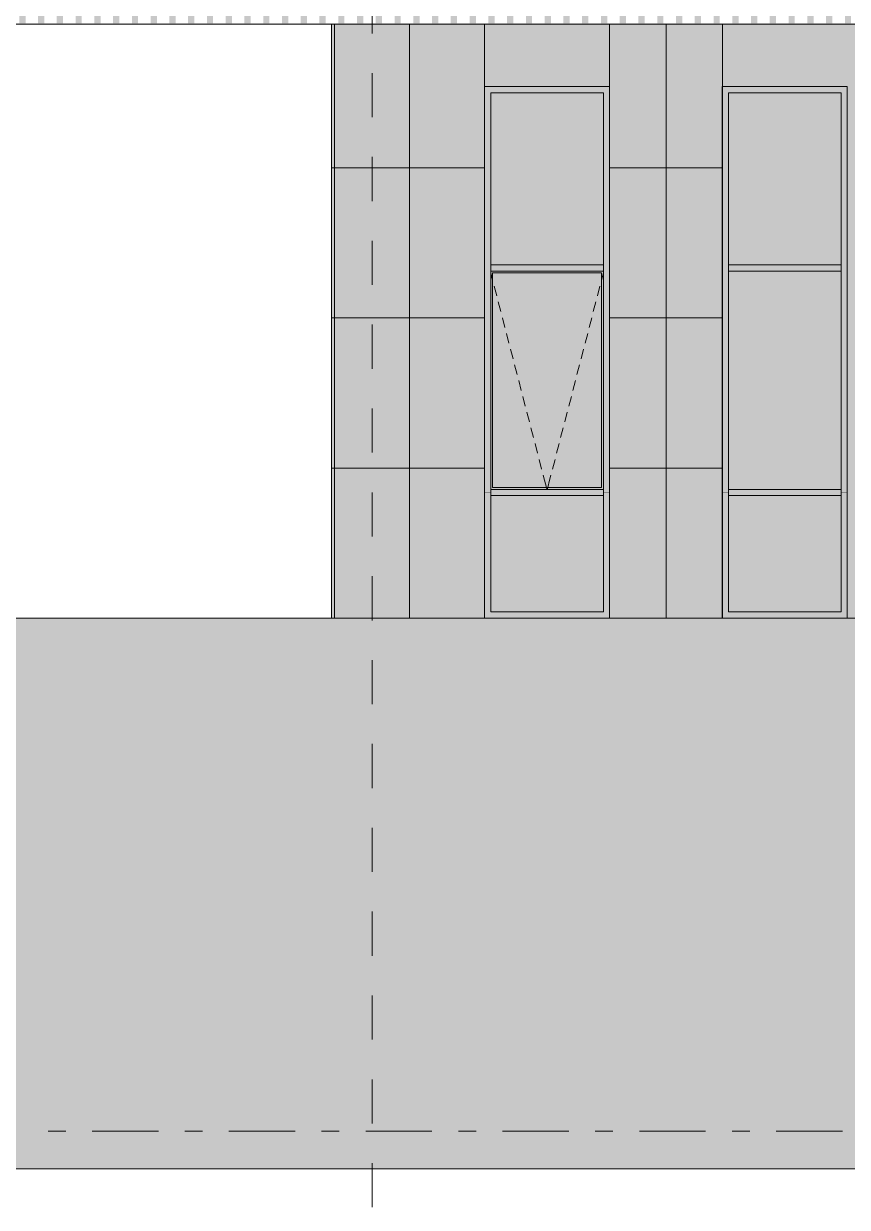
# Model space of a CAD drawing. Header units: millimetres. Extents: x 1499747 to 4341325, y -28481 to 441852.
# Drawn here: x 4110778 to 4117362, y 359120 to 368581 of the extents above; entities that cross this region are included whole.
import ezdxf

# ---------------------------------------------------------------- set-up
doc = ezdxf.new("R2010")
doc.units = ezdxf.units.MM
doc.header["$MEASUREMENT"] = 0
doc.layers.add('Чертеж и Рисунок', color=7, linetype='Continuous')

msp = doc.modelspace()

# ---------------------------------------------------------------- hatches: boundary and pattern name
at = {"layer": 'Чертеж и Рисунок', "linetype": 'Continuous', "lineweight": 0, "true_color": 0xffffff}
msp.add_hatch(color=7, dxfattribs=at).paths.add_polyline_path([(4105092.7, 369078.4), (4105023.1, 369078.4), (4105023.1, 368578.4), (4118012.7, 368578.4), (4118012.7, 369078.4), (4117942.7, 369078.4), (4117942.7, 368583.8), (4117842.7, 368583.8), (4117842.7, 369078.4), (4117792.7, 369078.4), (4117792.7, 368583.8), (4117692.7, 368583.8), (4117692.7, 369078.4), (4117642.7, 369078.4), (4117642.7, 368583.8), (4117542.7, 368583.8), (4117542.7, 369078.4), (4117492.7, 369078.4), (4117492.7, 368583.8), (4117392.7, 368583.8), (4117392.7, 369078.4), (4117342.7, 369078.4), (4117342.7, 368583.8), (4117242.7, 368583.8), (4117242.7, 369078.4), (4117192.7, 369078.4), (4117192.7, 368583.8), (4117092.7, 368583.8), (4117092.7, 369078.4), (4117042.7, 369078.4), (4117042.7, 368583.8), (4116942.7, 368583.8), (4116942.7, 369078.4), (4116892.7, 369078.4), (4116892.7, 368583.8), (4116792.7, 368583.8), (4116792.7, 369078.4), (4116742.7, 369078.4), (4116742.7, 368583.8), (4116642.7, 368583.8), (4116642.7, 369078.4), (4116592.7, 369078.4), (4116592.7, 368583.8), (4116492.7, 368583.8), (4116492.7, 369078.4), (4116442.7, 369078.4), (4116442.7, 368583.8), (4116342.7, 368583.8), (4116342.7, 369078.4), (4116292.7, 369078.4), (4116292.7, 368583.8), (4116192.7, 368583.8), (4116192.7, 369078.4), (4116142.7, 369078.4), (4116142.7, 368583.8), (4116042.7, 368583.8), (4116042.7, 369078.4), (4115992.7, 369078.4), (4115992.7, 368583.8), (4115892.7, 368583.8), (4115892.7, 369078.4), (4115842.7, 369078.4), (4115842.7, 368583.8), (4115742.7, 368583.8), (4115742.7, 369078.4), (4115692.7, 369078.4), (4115692.7, 368583.8), (4115592.7, 368583.8), (4115592.7, 369078.4), (4115542.7, 369078.4), (4115542.7, 368583.8), (4115442.7, 368583.8), (4115442.7, 369078.4), (4115392.7, 369078.4), (4115392.7, 368583.8), (4115292.7, 368583.8), (4115292.7, 369078.4), (4115242.7, 369078.4), (4115242.7, 368583.8), (4115142.7, 368583.8), (4115142.7, 369078.4), (4115092.7, 369078.4), (4115092.7, 368583.8), (4114992.7, 368583.8), (4114992.7, 369078.4), (4114942.7, 369078.4), (4114942.7, 368583.8), (4114842.7, 368583.8), (4114842.7, 369078.4), (4114792.7, 369078.4), (4114792.7, 368583.8), (4114692.7, 368583.8), (4114692.7, 369078.4), (4114642.7, 369078.4), (4114642.7, 368583.8), (4114542.7, 368583.8), (4114542.7, 369078.4), (4114492.7, 369078.4), (4114492.7, 368583.8), (4114392.7, 368583.8), (4114392.7, 369078.4), (4114342.7, 369078.4), (4114342.7, 368583.8), (4114242.7, 368583.8), (4114242.7, 369078.4), (4114192.7, 369078.4), (4114192.7, 368583.8), (4114092.7, 368583.8), (4114092.7, 369078.4), (4114042.7, 369078.4), (4114042.7, 368583.8), (4113942.7, 368583.8), (4113942.7, 369078.4), (4113892.7, 369078.4), (4113892.7, 368583.8), (4113792.7, 368583.8), (4113792.7, 369078.4), (4113742.7, 369078.4), (4113742.7, 368583.8), (4113642.7, 368583.8), (4113642.7, 369078.4), (4113592.7, 369078.4), (4113592.7, 368583.8), (4113492.7, 368583.8), (4113492.7, 369078.4), (4113442.7, 369078.4), (4113442.7, 368583.8), (4113342.7, 368583.8), (4113342.7, 369078.4), (4113292.7, 369078.4), (4113292.7, 368583.8), (4113192.7, 368583.8), (4113192.7, 369078.4), (4113142.7, 369078.4), (4113142.7, 368583.8), (4113042.7, 368583.8), (4113042.7, 369078.4), (4112992.7, 369078.4), (4112992.7, 368583.8), (4112892.7, 368583.8), (4112892.7, 369078.4), (4112842.7, 369078.4), (4112842.7, 368583.8), (4112742.7, 368583.8), (4112742.7, 369078.4), (4112692.7, 369078.4), (4112692.7, 368583.8), (4112592.7, 368583.8), (4112592.7, 369078.4), (4112542.7, 369078.4), (4112542.7, 368583.8), (4112442.7, 368583.8), (4112442.7, 369078.4), (4112392.7, 369078.4), (4112392.7, 368583.8), (4112292.7, 368583.8), (4112292.7, 369078.4), (4112242.7, 369078.4), (4112242.7, 368583.8), (4112142.7, 368583.8), (4112142.7, 369078.4), (4112092.7, 369078.4), (4112092.7, 368583.8), (4111992.7, 368583.8), (4111992.7, 369078.4), (4111942.7, 369078.4), (4111942.7, 368583.8), (4111842.7, 368583.8), (4111842.7, 369078.4), (4111792.7, 369078.4), (4111792.7, 368583.8), (4111692.7, 368583.8), (4111692.7, 369078.4), (4111642.7, 369078.4), (4111642.7, 368583.8), (4111542.7, 368583.8), (4111542.7, 369078.4), (4111492.7, 369078.4), (4111492.7, 368583.8), (4111392.7, 368583.8), (4111392.7, 369078.4), (4111342.7, 369078.4), (4111342.7, 368583.8), (4111242.7, 368583.8), (4111242.7, 369078.4), (4111192.7, 369078.4), (4111192.7, 368583.8), (4111092.7, 368583.8), (4111092.7, 369078.4), (4111042.7, 369078.4), (4111042.7, 368583.8), (4110942.7, 368583.8), (4110942.7, 369078.4), (4110892.7, 369078.4), (4110892.7, 368583.8), (4110792.7, 368583.8), (4110792.7, 369078.4), (4110742.7, 369078.4), (4110742.7, 368583.8), (4110642.7, 368583.8), (4110642.7, 369078.4), (4110592.7, 369078.4), (4110592.7, 368583.8), (4110492.7, 368583.8), (4110492.7, 369078.4), (4110442.7, 369078.4), (4110442.7, 368583.8), (4110342.7, 368583.8), (4110342.7, 369078.4), (4110292.7, 369078.4), (4110292.7, 368583.8), (4110192.7, 368583.8), (4110192.7, 369078.4), (4110142.7, 369078.4), (4110142.7, 368583.8), (4110042.7, 368583.8), (4110042.7, 369078.4), (4109992.7, 369078.4), (4109992.7, 368583.8), (4109892.7, 368583.8), (4109892.7, 369078.4), (4109842.7, 369078.4), (4109842.7, 368583.8), (4109742.7, 368583.8), (4109742.7, 369078.4), (4109692.7, 369078.4), (4109692.7, 368583.8), (4109592.7, 368583.8), (4109592.7, 369078.4), (4109542.7, 369078.4), (4109542.7, 368583.8), (4109442.7, 368583.8), (4109442.7, 369078.4), (4109392.7, 369078.4), (4109392.7, 368583.8), (4109292.7, 368583.8), (4109292.7, 369078.4), (4109242.7, 369078.4), (4109242.7, 368583.8), (4109142.7, 368583.8), (4109142.7, 369078.4), (4109092.7, 369078.4), (4109092.7, 368583.8), (4108992.7, 368583.8), (4108992.7, 369078.4), (4108942.7, 369078.4), (4108942.7, 368583.8), (4108842.7, 368583.8), (4108842.7, 369078.4), (4108792.7, 369078.4), (4108792.7, 368583.8), (4108692.7, 368583.8), (4108692.7, 369078.4), (4108642.7, 369078.4), (4108642.7, 368583.8), (4108542.7, 368583.8), (4108542.7, 369078.4), (4108492.7, 369078.4), (4108492.7, 368583.8), (4108392.7, 368583.8), (4108392.7, 369078.4), (4108342.7, 369078.4), (4108342.7, 368583.8), (4108242.7, 368583.8), (4108242.7, 369078.4), (4108192.7, 369078.4), (4108192.7, 368583.8), (4108092.7, 368583.8), (4108092.7, 369078.4), (4108042.7, 369078.4), (4108042.7, 368583.8), (4107942.7, 368583.8), (4107942.7, 369078.4), (4107892.7, 369078.4), (4107892.7, 368583.8), (4107792.7, 368583.8), (4107792.7, 369078.4), (4107742.7, 369078.4), (4107742.7, 368583.8), (4107642.7, 368583.8), (4107642.7, 369078.4), (4107592.7, 369078.4), (4107592.7, 368583.8), (4107492.7, 368583.8), (4107492.7, 369078.4), (4107442.7, 369078.4), (4107442.7, 368583.8), (4107342.7, 368583.8), (4107342.7, 369078.4), (4107292.7, 369078.4), (4107292.7, 368583.8), (4107192.7, 368583.8), (4107192.7, 369078.4), (4107142.7, 369078.4), (4107142.7, 368583.8), (4107042.7, 368583.8), (4107042.7, 369078.4), (4106992.7, 369078.4), (4106992.7, 368583.8), (4106892.7, 368583.8), (4106892.7, 369078.4), (4106842.7, 369078.4), (4106842.7, 368583.8), (4106742.7, 368583.8), (4106742.7, 369078.4), (4106692.7, 369078.4), (4106692.7, 368583.8), (4106592.7, 368583.8), (4106592.7, 369078.4), (4106542.7, 369078.4), (4106542.7, 368583.8), (4106442.7, 368583.8), (4106442.7, 369078.4), (4106392.7, 369078.4), (4106392.7, 368583.8), (4106292.7, 368583.8), (4106292.7, 369078.4), (4106242.7, 369078.4), (4106242.7, 368583.8), (4106142.7, 368583.8), (4106142.7, 369078.4), (4106092.7, 369078.4), (4106092.7, 368583.8), (4105992.7, 368583.8), (4105992.7, 369078.4), (4105942.7, 369078.4), (4105942.7, 368583.8), (4105842.7, 368583.8), (4105842.7, 369078.4), (4105792.7, 369078.4), (4105792.7, 368583.8), (4105692.7, 368583.8), (4105692.7, 369078.4), (4105642.7, 369078.4), (4105642.7, 368583.8), (4105542.7, 368583.8), (4105542.7, 369078.4), (4105492.7, 369078.4), (4105492.7, 368583.8), (4105392.7, 368583.8), (4105392.7, 369078.4), (4105342.7, 369078.4), (4105342.7, 368583.8), (4105242.7, 368583.8), (4105242.7, 369078.4), (4105192.7, 369078.4), (4105192.7, 368583.8), (4105092.7, 368583.8)])
at = {"layer": 'Чертеж и Рисунок', "linetype": 'Continuous', "lineweight": 0, "true_color": 0x868d8e}
msp.add_hatch(color=252, dxfattribs=at).paths.add_polyline_path([(4113237.7, 363828.4), (4114462.2, 363828.4), (4114462.2, 368078.4), (4115462.2, 368078.4), (4115462.2, 363828.4), (4116362.2, 363828.4), (4116362.2, 368078.4), (4117362.2, 368078.4), (4117362.2, 363828.4), (4119262.7, 363828.4), (4119262.7, 368078.4), (4120262.7, 368078.4), (4120262.7, 363828.4), (4121162.7, 363828.4), (4121162.7, 368078.4), (4122162.7, 368078.4), (4122162.7, 363828.4), (4122662.7, 363828.4), (4122662.7, 368578.4), (4113237.7, 368578.4)])
at = {"layer": 'Чертеж и Рисунок', "linetype": 'Continuous', "lineweight": 0, "true_color": 0x2e2e2e}
for points in [[(4115462.2, 368078.4), (4114462.2, 368078.4), (4114512.2, 368028.4), (4115412.2, 368028.4)], [(4114462.2, 367128.4), (4114512.2, 367128.4), (4114512.2, 368028.4), (4114462.2, 368078.4)], [(4115462.2, 367128.4), (4115462.2, 368078.4), (4115412.2, 368028.4), (4115412.2, 367128.4)], [(4117362.2, 368078.4), (4116362.2, 368078.4), (4116412.2, 368028.4), (4117312.2, 368028.4)], [(4116362.2, 367128.4), (4116412.2, 367128.4), (4116412.2, 368028.4), (4116362.2, 368078.4)], [(4117362.2, 367128.4), (4117362.2, 368078.4), (4117312.2, 368028.4), (4117312.2, 367128.4)], [(4114462.2, 366628.4), (4114512.2, 366628.4), (4114512.2, 367128.4), (4114462.2, 367128.4)], [(4115462.2, 366628.4), (4115462.2, 367128.4), (4115412.2, 367128.4), (4115412.2, 366628.4)], [(4116362.2, 366628.4), (4116412.2, 366628.4), (4116412.2, 367128.4), (4116362.2, 367128.4)], [(4117362.2, 366628.4), (4117362.2, 367128.4), (4117312.2, 367128.4), (4117312.2, 366628.4)], [(4114512.2, 366653.4), (4114512.2, 366603.4), (4115412.2, 366603.4), (4115412.2, 366653.4)], [(4116412.2, 366653.4), (4116412.2, 366603.4), (4117312.2, 366603.4), (4117312.2, 366653.4)], [(4114462.2, 366228.4), (4114512.2, 366228.4), (4114512.2, 366628.4), (4114462.2, 366628.4)], [(4115462.2, 366228.4), (4115462.2, 366628.4), (4115412.2, 366628.4), (4115412.2, 366228.4)], [(4116362.2, 366228.4), (4116412.2, 366228.4), (4116412.2, 366628.4), (4116362.2, 366628.4)], [(4117362.2, 366228.4), (4117362.2, 366628.4), (4117312.2, 366628.4), (4117312.2, 366228.4)], [(4114462.2, 364833.4), (4114512.2, 364833.4), (4114512.2, 366228.4), (4114462.2, 366228.4)], [(4115462.2, 364833.4), (4115462.2, 366228.4), (4115412.2, 366228.4), (4115412.2, 364833.4)], [(4116362.2, 364833.4), (4116412.2, 364833.4), (4116412.2, 366228.4), (4116362.2, 366228.4)], [(4117362.2, 364833.4), (4117362.2, 366228.4), (4117312.2, 366228.4), (4117312.2, 364833.4)], [(4114512.2, 364858.4), (4114512.2, 364808.4), (4115412.2, 364808.4), (4115412.2, 364858.4)], [(4116412.2, 364858.4), (4116412.2, 364808.4), (4117312.2, 364808.4), (4117312.2, 364858.4)], [(4114462.2, 364828.4), (4114512.2, 364828.4), (4114512.2, 364833.4), (4114462.2, 364833.4)], [(4114462.2, 364828.4), (4114462.2, 363828.4), (4114512.2, 363878.4), (4114512.2, 364828.4)], [(4115462.2, 364828.4), (4115462.2, 364833.4), (4115412.2, 364833.4), (4115412.2, 364828.4)], [(4115462.2, 364828.4), (4115412.2, 364828.4), (4115412.2, 363878.4), (4115462.2, 363828.4)], [(4116362.2, 364828.4), (4116412.2, 364828.4), (4116412.2, 364833.4), (4116362.2, 364833.4)], [(4116362.2, 363828.4), (4116412.2, 363878.4), (4116412.2, 364828.4), (4116362.2, 364828.4)], [(4117362.2, 364828.4), (4117362.2, 364833.4), (4117312.2, 364833.4), (4117312.2, 364828.4)], [(4117362.2, 364828.4), (4117312.2, 364828.4), (4117312.2, 363878.4), (4117362.2, 363828.4)], [(4114462.2, 363828.4), (4115462.2, 363828.4), (4115412.2, 363878.4), (4114512.2, 363878.4)], [(4116362.2, 363828.4), (4117362.2, 363828.4), (4117312.2, 363878.4), (4116412.2, 363878.4)]]:
    msp.add_hatch(color=250, dxfattribs=at).paths.add_polyline_path(points)
at = {"layer": 'Чертеж и Рисунок', "linetype": 'Continuous', "lineweight": 0, "true_color": 0x84adf9}
for points in [[(4115412.2, 368028.4), (4114512.2, 368028.4), (4114512.2, 366653.4), (4115412.2, 366653.4), (4115412.2, 367128.4)], [(4117312.2, 368028.4), (4116412.2, 368028.4), (4116412.2, 366653.4), (4117312.2, 366653.4), (4117312.2, 367128.4)], [(4115397.2, 364873.4), (4115397.2, 366588.4), (4114527.2, 366588.4), (4114527.2, 364873.4)], [(4116412.2, 364858.4), (4117312.2, 364858.4), (4117312.2, 366228.4), (4117312.2, 366603.4), (4116412.2, 366603.4)], [(4114512.2, 364808.4), (4114512.2, 363878.4), (4115412.2, 363878.4), (4115412.2, 364808.4)], [(4116412.2, 364808.4), (4116412.2, 363878.4), (4117312.2, 363878.4), (4117312.2, 364808.4)]]:
    msp.add_hatch(color=161, dxfattribs=at).paths.add_polyline_path(points)
at = {"layer": 'Чертеж и Рисунок', "linetype": 'Continuous', "lineweight": 0, "true_color": 0xf7fdff}
for points in [[(4114512.2, 364858.4), (4114527.2, 364873.4), (4114527.2, 366588.4), (4114512.2, 366603.4), (4114512.2, 366228.4)], [(4114512.2, 366603.4), (4114527.2, 366588.4), (4115397.2, 366588.4), (4115412.2, 366603.4)], [(4115397.2, 366588.4), (4115397.2, 364873.4), (4115412.2, 364858.4), (4115412.2, 366228.4), (4115412.2, 366603.4)], [(4114527.2, 364873.4), (4114512.2, 364858.4), (4115412.2, 364858.4), (4115397.2, 364873.4)]]:
    msp.add_hatch(color=7, dxfattribs=at).paths.add_polyline_path(points)
at = {"layer": 'Чертеж и Рисунок', "linetype": 'Continuous', "lineweight": 0, "true_color": 0x7f7f7f}
for points in [[(4109187.7, 363828.4), (4109187.7, 363628.4), (4113237.7, 363628.4), (4113237.7, 363828.4)], [(4113237.7, 363828.4), (4113237.7, 359728.3), (4113887.7, 359728.3), (4113887.7, 363828.4)], [(4113887.7, 363628.4), (4118012.7, 363628.4), (4118012.7, 363828.4), (4113887.7, 363828.4)], [(4109187.7, 363428.4), (4113237.7, 363428.4), (4113237.7, 363628.4), (4109187.7, 363628.4)], [(4113887.7, 363628.4), (4113887.7, 363428.4), (4118012.7, 363428.4), (4118012.7, 363628.4)], [(4109187.7, 363428.4), (4109187.7, 359728.3), (4113237.7, 359728.3), (4113237.7, 363428.4)], [(4113887.7, 359728.3), (4118012.7, 359728.3), (4118012.7, 363428.4), (4113887.7, 363428.4)], [(4103912.7, 359428.3), (4115462.4, 359428.3), (4122812.7, 359428.3), (4122812.7, 359728.3), (4103912.7, 359728.3)]]:
    msp.add_hatch(color=8, dxfattribs=at).paths.add_polyline_path(points)

# ---------------------------------------------------------------- linework, layer by layer
at = {"layer": 'Чертеж и Рисунок', "color": 8, "linetype": 'Continuous', "lineweight": 15}
for points in [[(4113562.7, 368856.2), (4113562.7, 368503.4)], [(4113562.7, 368185.9), (4113562.7, 367833.2)], [(4113562.7, 367515.7), (4113562.7, 367162.9)], [(4113562.7, 366845.4), (4113562.7, 366492.6)], [(4113562.7, 366175.1), (4113562.7, 365822.3)], [(4113562.7, 365504.8), (4113562.7, 365152.1)], [(4113562.7, 364834.6), (4113562.7, 364481.8)], [(4113562.7, 364164.3), (4113562.7, 363811.5)], [(4113562.7, 363494), (4113562.7, 363141.2)], [(4113562.7, 362823.7), (4113562.7, 362470.9)], [(4113562.7, 362153.4), (4113562.7, 361800.7)], [(4113562.7, 361483.2), (4113562.7, 361130.4)], [(4113562.7, 360812.9), (4113562.7, 360460.1)], [(4113562.7, 360142.6), (4113562.7, 359789.8)], [(4113562.7, 359472.2), (4113562.7, 359119.5)]]:
    msp.add_lwpolyline(points, dxfattribs=at)
at = {"layer": 'Чертеж и Рисунок', "color": 255, "linetype": 'Continuous', "lineweight": 0}
msp.add_lwpolyline([(4105023.1, 368578.4), (4118012.7, 368578.4)], dxfattribs=at)
at = {"layer": 'Чертеж и Рисунок', "color": 7, "linetype": 'Continuous', "lineweight": 5}
for points in [[(4113237.7, 368578.4), (4113237.7, 363828.4)], [(4114462.2, 363828.4), (4114462.2, 368078.4)], [(4114462.2, 368078.4), (4115462.2, 368078.4)], [(4115462.2, 368078.4), (4115462.2, 363828.4)], [(4116362.2, 363828.4), (4116362.2, 368078.4)], [(4116362.2, 368078.4), (4117362.2, 368078.4)], [(4117362.2, 368078.4), (4117362.2, 363828.4)], [(4114512.2, 368028.4), (4115412.2, 368028.4)], [(4114512.2, 367128.4), (4114512.2, 368028.4)], [(4115412.2, 367128.4), (4115412.2, 368028.4)], [(4116412.2, 368028.4), (4117312.2, 368028.4)], [(4116412.2, 367128.4), (4116412.2, 368028.4)], [(4117312.2, 367128.4), (4117312.2, 368028.4)], [(4114512.2, 366653.4), (4114512.2, 367128.4)], [(4115412.2, 366653.4), (4115412.2, 367128.4)], [(4116412.2, 366653.4), (4116412.2, 367128.4)], [(4117312.2, 366653.4), (4117312.2, 367128.4)], [(4114512.2, 366628.4), (4114512.2, 366653.4)], [(4115412.2, 366653.4), (4114512.2, 366653.4)], [(4115412.2, 366628.4), (4115412.2, 366653.4)], [(4116412.2, 366628.4), (4116412.2, 366653.4)], [(4117312.2, 366653.4), (4116412.2, 366653.4)], [(4117312.2, 366628.4), (4117312.2, 366653.4)], [(4114512.2, 366603.4), (4114512.2, 366628.4)], [(4115412.2, 366603.4), (4114512.2, 366603.4)], [(4114512.2, 366228.4), (4114512.2, 366603.4)], [(4115397.2, 366588.4), (4114527.2, 366588.4)], [(4114527.2, 366588.4), (4114527.2, 364873.4)], [(4115397.2, 364873.4), (4115397.2, 366588.4)], [(4115412.2, 366603.4), (4115412.2, 366628.4)], [(4115412.2, 366228.4), (4115412.2, 366603.4)], [(4116412.2, 366603.4), (4116412.2, 366628.4)], [(4117312.2, 366603.4), (4116412.2, 366603.4)], [(4116412.2, 366228.4), (4116412.2, 366603.4)], [(4117312.2, 366603.4), (4117312.2, 366628.4)], [(4117312.2, 366228.4), (4117312.2, 366603.4)], [(4114512.2, 364858.4), (4114512.2, 366228.4)], [(4115412.2, 364858.4), (4115412.2, 366228.4)], [(4116412.2, 364858.4), (4116412.2, 366228.4)], [(4117312.2, 364858.4), (4117312.2, 366228.4)], [(4114512.2, 364833.4), (4114512.2, 364858.4)], [(4115412.2, 364858.4), (4114512.2, 364858.4)], [(4114527.2, 364873.4), (4115397.2, 364873.4)], [(4115412.2, 364833.4), (4115412.2, 364858.4)], [(4116412.2, 364833.4), (4116412.2, 364858.4)], [(4117312.2, 364858.4), (4116412.2, 364858.4)], [(4117312.2, 364833.4), (4117312.2, 364858.4)], [(4114512.2, 364828.4), (4114512.2, 364833.4)], [(4114512.2, 364808.4), (4114512.2, 364828.4)], [(4114512.2, 363878.4), (4114512.2, 364808.4)], [(4115412.2, 364808.4), (4114512.2, 364808.4)], [(4115412.2, 364828.4), (4115412.2, 364833.4)], [(4115412.2, 364808.4), (4115412.2, 364828.4)], [(4115412.2, 363878.4), (4115412.2, 364808.4)], [(4116412.2, 364828.4), (4116412.2, 364833.4)], [(4116412.2, 364808.4), (4116412.2, 364828.4)], [(4116412.2, 363878.4), (4116412.2, 364808.4)], [(4117312.2, 364808.4), (4116412.2, 364808.4)], [(4117312.2, 364828.4), (4117312.2, 364833.4)], [(4117312.2, 364808.4), (4117312.2, 364828.4)], [(4117312.2, 363878.4), (4117312.2, 364808.4)], [(4109187.7, 363828.4), (4113237.7, 363828.4)], [(4113237.7, 363828.4), (4114462.2, 363828.4)], [(4115462.2, 363828.4), (4114462.2, 363828.4)], [(4115412.2, 363878.4), (4114512.2, 363878.4)], [(4115462.2, 363828.4), (4116362.2, 363828.4)], [(4117362.2, 363828.4), (4116362.2, 363828.4)], [(4117312.2, 363878.4), (4116412.2, 363878.4)], [(4117362.2, 363828.4), (4119262.7, 363828.4)]]:
    msp.add_lwpolyline(points, dxfattribs=at)
at = {"layer": 'Чертеж и Рисунок', "color": 253, "linetype": 'Continuous', "lineweight": 5, "true_color": 0xaaaaaa}
for points in [[(4113263.1, 368578.4), (4113263.1, 363828.4)], [(4113863.1, 368578.4), (4113863.1, 363828.4)], [(4114463.1, 368578.4), (4114463.1, 363828.4)], [(4115462.5, 368578.4), (4115462.5, 363828.4)], [(4115913, 368578.4), (4115913, 363828.4)], [(4116363.3, 368578.4), (4116363.3, 363828.4)], [(4114463.4, 367428.4), (4113237.7, 367428.4)], [(4116362.2, 367428.4), (4115462.5, 367428.4)], [(4114463.4, 366228.4), (4113237.7, 366228.4)], [(4116362.2, 366228.4), (4115462.5, 366228.4)], [(4114463.4, 365028.4), (4113237.7, 365028.4)], [(4116362.2, 365028.4), (4115462.5, 365028.4)]]:
    msp.add_lwpolyline(points, dxfattribs=at)
at = {"layer": 'Чертеж и Рисунок', "color": 23, "linetype": 'Continuous', "lineweight": 5, "true_color": 0xbf8080}
for points in [[(4114512.2, 366589.2), (4114527.2, 366531.3)], [(4115412.2, 366589.2), (4115397.2, 366531.3)], [(4114527.2, 366531.3), (4114527.2, 366531)], [(4114539.8, 366482.6), (4114559.9, 366405.2)], [(4115384.5, 366482.6), (4115364.5, 366405.2)], [(4115397.2, 366531.3), (4115397.1, 366531)], [(4114572.4, 366356.8), (4114592.5, 366279.3)], [(4115351.9, 366356.8), (4115331.8, 366279.3)], [(4114605, 366230.9), (4114625.1, 366153.5)], [(4115319.3, 366230.9), (4115299.2, 366153.5)], [(4114637.7, 366105.1), (4114657.7, 366027.6)], [(4115286.7, 366105.1), (4115266.6, 366027.6)], [(4114670.3, 365979.2), (4114690.4, 365901.8)], [(4115254, 365979.2), (4115234, 365901.8)], [(4114702.9, 365853.4), (4114723, 365776)], [(4115221.4, 365853.4), (4115201.3, 365776)], [(4114735.5, 365727.6), (4114755.6, 365650.1)], [(4115188.8, 365727.6), (4115168.7, 365650.1)], [(4114768.2, 365601.7), (4114788.2, 365524.3)], [(4115156.2, 365601.7), (4115136.1, 365524.3)], [(4114800.8, 365475.9), (4114820.9, 365398.4)], [(4115123.5, 365475.9), (4115103.5, 365398.4)], [(4114833.4, 365350), (4114853.5, 365272.6)], [(4115090.9, 365350), (4115070.8, 365272.6)], [(4114866, 365224.2), (4114886.1, 365146.8)], [(4115058.3, 365224.2), (4115038.2, 365146.8)], [(4114898.7, 365098.4), (4114918.7, 365020.9)], [(4115025.7, 365098.4), (4115005.6, 365020.9)], [(4114931.3, 364972.5), (4114942.1, 364930.9)], [(4114942.1, 364930.9), (4114957, 364873.4)], [(4114982.2, 364930.9), (4114967.4, 364873.4)], [(4114993, 364972.5), (4114982.2, 364930.9)], [(4114957, 364873.4), (4114960.9, 364858.4)], [(4114967.4, 364873.4), (4114963.5, 364858.4)]]:
    msp.add_lwpolyline(points, dxfattribs=at)
at = {"layer": 'Чертеж и Рисунок', "color": 1, "linetype": 'Continuous', "lineweight": 0}
for points in [[(4110972.9, 363828.4), (4111114, 363828.4)], [(4111325.7, 363828.4), (4111854.9, 363828.4)], [(4112066.5, 363828.4), (4112207.6, 363828.4)], [(4112419.3, 363828.4), (4112948.5, 363828.4)], [(4113160.1, 363828.4), (4113301.2, 363828.4)], [(4113512.9, 363828.4), (4114042.1, 363828.4)], [(4114253.7, 363828.4), (4114394.9, 363828.4)], [(4114606.5, 363828.4), (4115135.7, 363828.4)], [(4115347.4, 363828.4), (4115488.5, 363828.4)], [(4115700.1, 363828.4), (4116229.3, 363828.4)], [(4116441, 363828.4), (4116582.1, 363828.4)], [(4116793.7, 363828.4), (4117322.9, 363828.4)], [(4110972.9, 359728.3), (4111114, 359728.3)], [(4111325.7, 359728.3), (4111854.9, 359728.3)], [(4112066.5, 359728.3), (4112207.6, 359728.3)], [(4112419.3, 359728.3), (4112948.5, 359728.3)], [(4113160.1, 359728.3), (4113301.2, 359728.3)], [(4113512.9, 359728.3), (4114042.1, 359728.3)], [(4114253.7, 359728.3), (4114394.9, 359728.3)], [(4114606.5, 359728.3), (4115135.7, 359728.3)], [(4115347.4, 359728.3), (4115488.5, 359728.3)], [(4115700.1, 359728.3), (4116229.3, 359728.3)], [(4116441, 359728.3), (4116582.1, 359728.3)], [(4116793.7, 359728.3), (4117322.9, 359728.3)]]:
    msp.add_lwpolyline(points, dxfattribs=at)
at = {"layer": 'Чертеж и Рисунок', "color": 123, "linetype": 'Continuous', "lineweight": 20, "true_color": 0x71cebe}
msp.add_lwpolyline([(4103912.7, 359428.3), (4122812.7, 359428.3)], dxfattribs=at)

doc.saveas('drawing.dxf')
